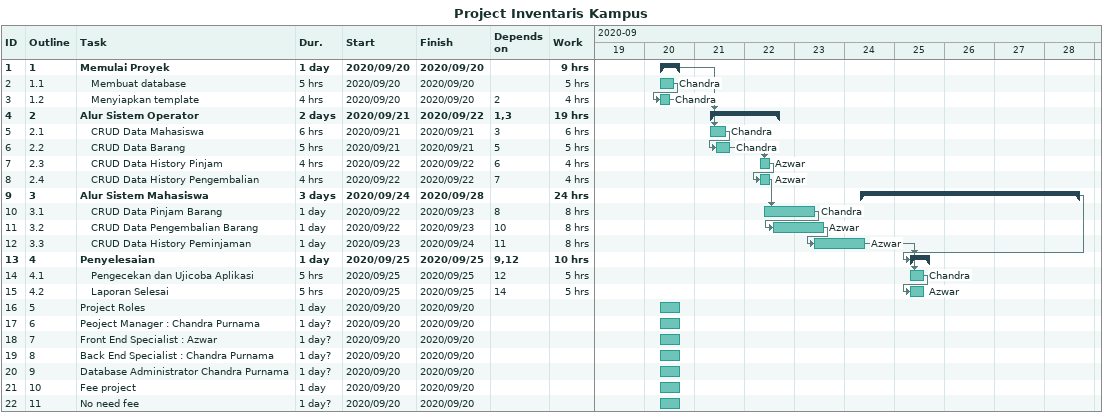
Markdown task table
Project Inventaris Kampus

| ID | WBS | Task | Duration | Start | Finish | Predecessors | Resources | Work (h) |
|---|---|---|---|---|---|---|---|---|
| 1 | 1 | **Memulai Proyek** | 1d | 2020-09-20 | 2020-09-20 |  |  | 9 |
| 2 | 1.1 | Membuat database | 5h | 2020-09-20 | 2020-09-20 |  | Chandra | 5 |
| 3 | 1.2 | Menyiapkan template | 4h | 2020-09-20 | 2020-09-20 | 2 | Chandra | 4 |
| 4 | 2 | **Alur Sistem Operator** | 2d | 2020-09-21 | 2020-09-22 | 1, 3 |  | 19 |
| 5 | 2.1 | CRUD Data Mahasiswa | 6h | 2020-09-21 | 2020-09-21 | 3 | Chandra | 6 |
| 6 | 2.2 | CRUD Data Barang | 5h | 2020-09-21 | 2020-09-21 | 5 | Chandra | 5 |
| 7 | 2.3 | CRUD Data History Pinjam | 4h | 2020-09-22 | 2020-09-22 | 6 | Azwar | 4 |
| 8 | 2.4 | CRUD Data History Pengembalian | 4h | 2020-09-22 | 2020-09-22 | 7 | Azwar | 4 |
| 9 | 3 | **Alur Sistem Mahasiswa** | 3d | 2020-09-24 | 2020-09-28 |  |  | 24 |
| 10 | 3.1 | CRUD Data Pinjam Barang | 1d | 2020-09-22 | 2020-09-23 | 8 | Chandra | 8 |
| 11 | 3.2 | CRUD Data Pengembalian Barang | 1d | 2020-09-22 | 2020-09-23 | 10 | Azwar | 8 |
| 12 | 3.3 | CRUD Data History Peminjaman | 1d | 2020-09-23 | 2020-09-24 | 11 | Azwar | 8 |
| 13 | 4 | **Penyelesaian** | 1d | 2020-09-25 | 2020-09-25 | 9, 12 |  | 10 |
| 14 | 4.1 | Pengecekan dan Ujicoba Aplikasi | 5h | 2020-09-25 | 2020-09-25 | 12 | Chandra | 5 |
| 15 | 4.2 | Laporan Selesai | 5h | 2020-09-25 | 2020-09-25 | 14 | Azwar | 5 |
| 16 | 5 | Project Roles | 1d | 2020-09-20 | 2020-09-20 |  |  |  |
| 17 | 6 | Peoject Manager : Chandra Purnama | 1d? | 2020-09-20 | 2020-09-20 |  |  |  |
| 18 | 7 | Front End Specialist : Azwar | 1d? | 2020-09-20 | 2020-09-20 |  |  |  |
| 19 | 8 | Back End Specialist : Chandra Purnama | 1d? | 2020-09-20 | 2020-09-20 |  |  |  |
| 20 | 9 | Database Administrator Chandra Purnama | 1d? | 2020-09-20 | 2020-09-20 |  |  |  |
| 21 | 10 | Fee project | 1d | 2020-09-20 | 2020-09-20 |  |  |  |
| 22 | 11 | No need fee | 1d? | 2020-09-20 | 2020-09-20 |  |  |  |
